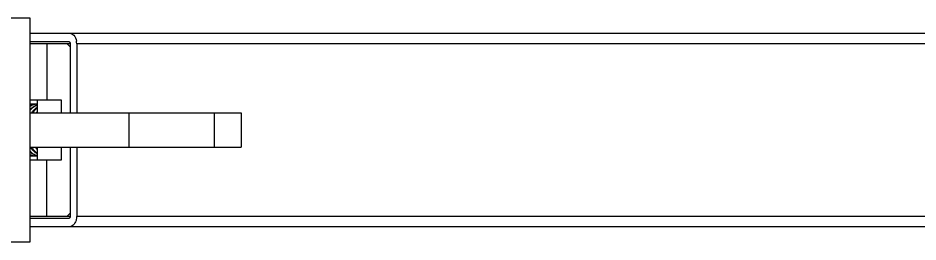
# Model space of a CAD drawing. Extents: x 185245 to 1992634, y -19957 to 755165.
# Drawn here: x 1875135 to 1876086, y 565355 to 565592 of the extents above; entities that cross this region are included whole.
import ezdxf

# ---------------------------------------------------------------- set-up
doc = ezdxf.new("R2010")
doc.units = 0
doc.header["$LTSCALE"] = 1000
doc.header["$MEASUREMENT"] = 0
doc.layers.add('02___PRT_ALL_AXES', color=7, linetype='Continuous')

msp = doc.modelspace()

# ---------------------------------------------------------------- linework, layer by layer
at = {"color": 0, "linetype": 'Continuous'}
for p, q in [((1874744.75, 565591.77), (1875147.59, 565591.77)), ((1875147.59, 565591.77), (1875147.59, 565354.85)), ((1875147.59, 565575.82), (1877031.97, 565575.82)), ((1875188.99, 565566.71), (1875147.59, 565566.71)), ((1875190.6, 565564.43), (1875147.59, 565564.43)), ((1875165.42, 565564.43), (1875165.42, 565505.2)), ((1875190.6, 565491.53), (1875190.6, 565564.43)), ((1877126.62, 565564.43), (1875197.05, 565564.43)), ((1875197.05, 565564.43), (1875197.05, 565491.53)), ((1875147.59, 565505.2), (1875180.62, 565505.2)), ((1875155.16, 565500.62), (1875155.11, 565500.61)), ((1875147.59, 565491.53), (1875371.02, 565491.53)), ((1875252.08, 565491.53), (1875252.08, 565455.08)), ((1875342.29, 565491.53), (1875342.29, 565455.08)), ((1875371.02, 565491.53), (1875371.02, 565455.08)), ((1875147.59, 565455.08), (1875371.02, 565455.08)), ((1875190.6, 565382.19), (1875190.6, 565455.08)), ((1875197.05, 565455.08), (1875197.05, 565382.19)), ((1875180.62, 565441.42), (1875147.59, 565441.42)), ((1875165.42, 565382.19), (1875165.42, 565441.42)), ((1875147.59, 565382.19), (1875190.6, 565382.19)), ((1875197.05, 565382.19), (1877126.62, 565382.19)), ((1875147.59, 565379.91), (1875188.99, 565379.91)), ((1877031.97, 565370.8), (1875147.59, 565370.8)), ((1875147.59, 565354.85), (1874744.75, 565354.85))]:
    msp.add_line(p, q, dxfattribs=at)
for centre, radius, start, end in [((1875181.17, 565564.44), 15.88, 359.96992, 10.66703), ((1875150.3, 565485.56), 15.09, 97.51965, 100.37746), ((1875146.38, 565485.71), 14.94, 82.48366, 85.36125), ((1875151.29, 565485.4), 15.25, 99.40591, 104.06018), ((1875150.27, 565485.79), 14.86, 90.01722, 97.52612), ((1875151.25, 565485.67), 14.97, 93.7181, 99.40473), ((1875151.23, 565485.88), 14.76, 90.00334, 93.70999), ((1875155.24, 565485.06), 15.6, 104.23295, 107.49981), ((1875151.23, 565485.78), 14.86, 82.28824, 89.98233), ((1875155.15, 565485.45), 15.2, 97.34199, 104.23783), ((1875155.1, 565485.8), 14.85, 90.01617, 97.33229), ((1875172.96, 565476.6), 26.82, 144.584, 145.97632), ((1875176.97, 565476.5), 27.01, 145.35955, 145.97405), ((1875176.59, 565476.76), 26.54, 144.01858, 145.36166), ((1875175.21, 565468.04), 25.36, 210.93377, 212.85456), ((1875173.78, 565467.1), 23.64, 212.81809, 217.93954), ((1875176.4, 565468.18), 25.62, 210.85569, 211.76399), ((1875175.8, 565467.8), 24.9, 211.75834, 213.84943), ((1875152.95, 565459.74), 13.81, 247.0287, 253.56143), ((1875148.82, 565458.67), 12.69, 264.40102, 265.6635), ((1875147.85, 565458.52), 12.55, 268.81339, 269.99973), ((1875148.82, 565458.57), 12.6, 265.66079, 269.9953), ((1875148.81, 565458.67), 12.7, 270.02615, 278.82954), ((1875152.81, 565459.29), 13.33, 253.59738, 254.62178), ((1875152.74, 565459.04), 13.07, 254.60831, 261.18445), ((1875152.69, 565458.67), 12.7, 261.19109, 269.97407), ((1875153.65, 565458.57), 12.6, 265.66046, 269.9953), ((1875153.64, 565458.63), 12.66, 270.01391, 276.92999), ((1875157.64, 565459.29), 13.33, 253.59535, 254.66681), ((1875157.59, 565459.08), 13.12, 254.65977, 259.31565)]:
    msp.add_arc(centre, radius, start, end, dxfattribs=at)
for points, knots in [([(1875188.99, 565575.82), (1875190.81, 565575.82), (1875194.82, 565573.58), (1875196.35, 565569.58), (1875196.77, 565567.38)], [0, 0, 0, 0, 0.4468, 1, 1, 1, 1]), ([(1875190.6, 565564.43), (1875190.6, 565564.72), (1875190.51, 565565.67), (1875189.68, 565566.71), (1875188.99, 565566.71)], [0, 0, 0, 0, 0.29846, 1, 1, 1, 1]), ([(1875147.54, 565494.87), (1875148.09, 565495.45), (1875150.31, 565497.55), (1875153.02, 565499.15), (1875155.15, 565499.86)], [0, 0, 0, 0, 0.263007, 1, 1, 1, 1]), ([(1875155.11, 565500.61), (1875153.8, 565500.53), (1875151.14, 565500), (1875148.71, 565498.81), (1875147.56, 565498.08)], [0, 0, 0, 0, 0.49066, 1, 1, 1, 1]), ([(1875155.14, 565499.5), (1875154.44, 565499.22), (1875151.58, 565497.82), (1875149.13, 565495.67), (1875147.57, 565493.83)], [0, 0, 0, 0, 0.238978, 1, 1, 1, 1]), ([(1875147.58, 565498.67), (1875147.82, 565498.8), (1875148.78, 565499.29), (1875149.79, 565499.7), (1875150.55, 565499.94)], [0, 0, 0, 0, 0.253666, 1, 1, 1, 1]), ([(1875149.76, 565491.61), (1875150.14, 565492.18), (1875151.69, 565494.29), (1875153.57, 565496.17), (1875155.13, 565497.32)], [0, 0, 0, 0, 0.260528, 1, 1, 1, 1]), ([(1875155.16, 565496.58), (1875154.79, 565496.27), (1875153.29, 565494.93), (1875151.98, 565493.39), (1875151.1, 565492.15)], [0, 0, 0, 0, 0.242618, 1, 1, 1, 1]), ([(1875147.54, 565451.26), (1875148.61, 565450.09), (1875150.93, 565448.07), (1875153.75, 565446.79), (1875155.16, 565446.41)], [0, 0, 0, 0, 0.519467, 1, 1, 1, 1]), ([(1875153.88, 565446.5), (1875153.31, 565446.67), (1875151.01, 565447.51), (1875148.94, 565448.96), (1875147.58, 565450.23)], [0, 0, 0, 0, 0.239996, 1, 1, 1, 1]), ([(1875155.15, 565448.12), (1875154.51, 565448.51), (1875151.93, 565450.38), (1875149.88, 565452.92), (1875148.63, 565455.01)], [0, 0, 0, 0, 0.235297, 1, 1, 1, 1]), ([(1875149.6, 565455.01), (1875149.98, 565454.38), (1875151.51, 565452.05), (1875153.47, 565449.99), (1875155.13, 565448.78)], [0, 0, 0, 0, 0.26441, 1, 1, 1, 1]), ([(1875147.57, 565447.48), (1875147.98, 565447.27), (1875149.6, 565446.53), (1875151.37, 565446.11), (1875152.69, 565446.01)], [0, 0, 0, 0, 0.256497, 1, 1, 1, 1]), ([(1875188.99, 565379.91), (1875189.68, 565379.91), (1875190.51, 565380.95), (1875190.6, 565381.9), (1875190.6, 565382.19)], [0, 0, 0, 0, 0.70154, 1, 1, 1, 1]), ([(1875196.4, 565377.72), (1875195.84, 565375.85), (1875194.16, 565372.52), (1875190.6, 565370.8), (1875188.99, 565370.8)], [0, 0, 0, 0, 0.547859, 1, 1, 1, 1])]:
    msp.add_open_spline(points, degree=3, knots=knots, dxfattribs=at)
msp.add_open_spline([(1875197.05, 565382.19), (1875197.05, 565380.68), (1875196.84, 565379.16), (1875196.4, 565377.72)], degree=3, dxfattribs=at)
at = {"layer": '02___PRT_ALL_AXES', "color": 0, "linetype": 'Continuous'}
for p, q in [((1875190.6, 565560.83), (1875186.96, 565564.43)), ((1875155.17, 565505.2), (1875155.17, 565491.53)), ((1875180.62, 565505.2), (1875180.62, 565491.53)), ((1875155.17, 565455.08), (1875155.17, 565441.42)), ((1875180.62, 565455.08), (1875180.62, 565441.42)), ((1875186.96, 565382.19), (1875190.6, 565385.79))]:
    msp.add_line(p, q, dxfattribs=at)

doc.saveas('drawing.dxf')
